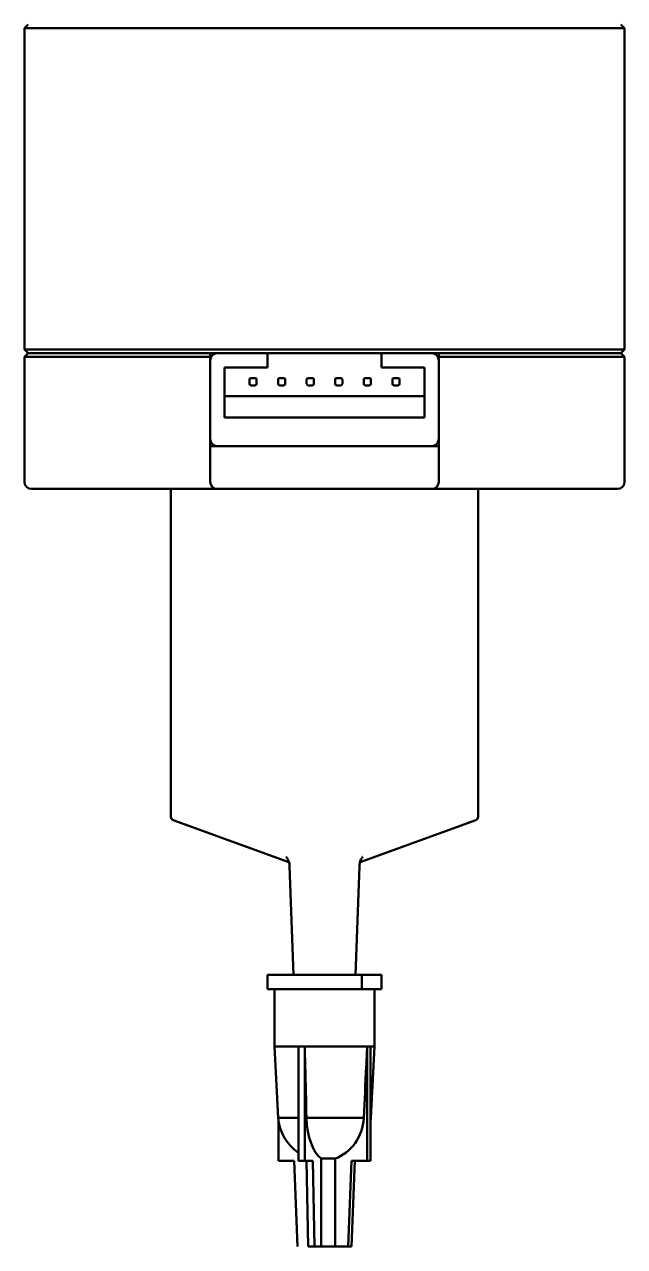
# Model space of a CAD drawing. Header units: millimetres. Extents: x -1328 to 2520, y -765 to 1782.
# Drawn here: x 2087.8 to 2129.8, y 1186.3 to 1271.8 of the extents above; entities that cross this region are included whole.
import ezdxf

# ---------------------------------------------------------------- set-up
doc = ezdxf.new("R2010")
doc.units = ezdxf.units.MM
doc.header["$LTSCALE"] = 6
doc.layers.add('Visible (ISO)', color=7, linetype='Continuous', lineweight=50)

msp = doc.modelspace()

# ---------------------------------------------------------------- linework, layer by layer
at = {"layer": 'Visible (ISO)'}
for p, q in [((2087.779, 1271.507), (2088.029, 1271.757)), ((2087.779, 1249.007), (2087.779, 1271.507)), ((2088.631, 1271.507), (2087.779, 1271.507)), ((2092.986, 1271.507), (2088.631, 1271.507)), ((2095.454, 1271.507), (2092.986, 1271.507)), ((2095.454, 1271.507), (2122.104, 1271.507)), ((2124.572, 1271.507), (2122.104, 1271.507)), ((2128.927, 1271.507), (2124.572, 1271.507)), ((2129.779, 1271.507), (2128.927, 1271.507)), ((2129.779, 1271.507), (2129.529, 1271.757)), ((2129.779, 1249.007), (2129.779, 1271.507)), ((2088.029, 1248.757), (2087.779, 1249.007)), ((2087.779, 1249.007), (2088.631, 1249.007)), ((2088.029, 1248.757), (2087.779, 1248.507)), ((2088.365, 1248.507), (2087.779, 1248.507)), ((2087.779, 1239.757), (2087.779, 1248.507)), ((2088.029, 1248.757), (2088.542, 1248.757)), ((2088.365, 1248.507), (2090.993, 1248.507)), ((2091.17, 1248.757), (2088.542, 1248.757)), ((2088.631, 1249.007), (2092.986, 1249.007)), ((2092.407, 1248.507), (2090.993, 1248.507)), ((2091.17, 1248.757), (2092.407, 1248.757)), ((2100.779, 1248.757), (2092.407, 1248.757)), ((2092.407, 1248.507), (2100.779, 1248.507)), ((2092.986, 1249.007), (2095.454, 1249.007)), ((2122.104, 1249.007), (2095.454, 1249.007)), ((2095.454, 1248.757), (2101.279, 1248.757)), ((2100.779, 1248.507), (2100.779, 1248.757)), ((2100.779, 1248.507), (2100.779, 1248.257)), ((2104.779, 1248.757), (2101.279, 1248.757)), ((2104.779, 1248.757), (2112.779, 1248.757)), ((2104.779, 1247.757), (2104.779, 1248.757)), ((2116.279, 1248.757), (2112.779, 1248.757)), ((2112.779, 1247.757), (2112.779, 1248.757)), ((2116.279, 1248.757), (2122.104, 1248.757)), ((2116.779, 1248.757), (2116.779, 1248.507)), ((2125.151, 1248.757), (2116.779, 1248.757)), ((2116.779, 1248.507), (2125.151, 1248.507)), ((2116.779, 1248.257), (2116.779, 1248.507)), ((2122.104, 1249.007), (2124.572, 1249.007)), ((2124.572, 1249.007), (2128.927, 1249.007)), ((2125.151, 1248.757), (2126.388, 1248.757)), ((2126.565, 1248.507), (2125.151, 1248.507)), ((2129.017, 1248.757), (2126.388, 1248.757)), ((2126.565, 1248.507), (2129.193, 1248.507)), ((2128.927, 1249.007), (2129.779, 1249.007)), ((2129.017, 1248.757), (2129.529, 1248.757)), ((2129.779, 1248.507), (2129.193, 1248.507)), ((2129.529, 1248.757), (2129.779, 1249.007)), ((2129.529, 1248.757), (2129.779, 1248.507)), ((2129.779, 1248.507), (2129.779, 1239.757)), ((2100.779, 1248.257), (2100.779, 1242.757)), ((2101.779, 1244.257), (2101.779, 1247.757)), ((2101.779, 1247.757), (2104.779, 1247.757)), ((2112.779, 1247.757), (2115.779, 1247.757)), ((2115.779, 1247.757), (2115.779, 1244.257)), ((2116.779, 1242.757), (2116.779, 1248.257)), ((2103.529, 1246.607), (2103.529, 1246.907)), ((2103.629, 1247.007), (2103.929, 1247.007)), ((2104.029, 1246.907), (2104.029, 1246.607)), ((2105.529, 1246.607), (2105.529, 1246.907)), ((2105.629, 1247.007), (2105.929, 1247.007)), ((2106.029, 1246.907), (2106.029, 1246.607)), ((2107.529, 1246.607), (2107.529, 1246.907)), ((2107.629, 1247.007), (2107.929, 1247.007)), ((2108.029, 1246.907), (2108.029, 1246.607)), ((2109.529, 1246.607), (2109.529, 1246.907)), ((2109.629, 1247.007), (2109.929, 1247.007)), ((2110.029, 1246.907), (2110.029, 1246.607)), ((2111.529, 1246.607), (2111.529, 1246.907)), ((2111.629, 1247.007), (2111.929, 1247.007)), ((2112.029, 1246.907), (2112.029, 1246.607)), ((2113.529, 1246.607), (2113.529, 1246.907)), ((2113.629, 1247.007), (2113.929, 1247.007)), ((2114.029, 1246.907), (2114.029, 1246.607)), ((2115.779, 1245.757), (2101.779, 1245.757)), ((2103.929, 1246.507), (2103.629, 1246.507)), ((2105.929, 1246.507), (2105.629, 1246.507)), ((2107.929, 1246.507), (2107.629, 1246.507)), ((2109.929, 1246.507), (2109.629, 1246.507)), ((2111.929, 1246.507), (2111.629, 1246.507)), ((2113.929, 1246.507), (2113.629, 1246.507)), ((2115.779, 1244.257), (2101.779, 1244.257)), ((2100.779, 1242.757), (2100.779, 1242.257)), ((2116.779, 1242.257), (2116.779, 1242.757)), ((2101.279, 1242.257), (2100.779, 1242.257)), ((2100.779, 1239.757), (2100.779, 1242.257)), ((2116.279, 1242.257), (2101.279, 1242.257)), ((2101.279, 1242.257), (2116.279, 1242.257)), ((2116.779, 1242.257), (2116.279, 1242.257)), ((2116.779, 1242.257), (2116.779, 1239.757)), ((2088.279, 1239.257), (2088.718, 1239.257)), ((2091.347, 1239.257), (2088.718, 1239.257)), ((2091.347, 1239.257), (2092.407, 1239.257)), ((2101.279, 1239.257), (2092.407, 1239.257)), ((2098.029, 1216.332), (2098.029, 1239.257)), ((2116.279, 1239.257), (2101.279, 1239.257)), ((2125.151, 1239.257), (2116.279, 1239.257)), ((2119.529, 1216.332), (2119.529, 1239.257)), ((2125.151, 1239.257), (2126.211, 1239.257)), ((2128.84, 1239.257), (2126.211, 1239.257)), ((2128.84, 1239.257), (2129.279, 1239.257)), ((2106.294, 1213.149), (2098.194, 1216.097)), ((2111.265, 1213.149), (2119.365, 1216.097)), ((2106.601, 1205.257), (2106.335, 1212.878)), ((2106.391, 1213.113), (2106.391, 1213.113)), ((2110.957, 1205.257), (2111.223, 1212.878)), ((2105.051, 1205.257), (2104.796, 1205.257)), ((2104.796, 1205.257), (2104.796, 1204.257)), ((2110.598, 1205.257), (2105.051, 1205.257)), ((2111.383, 1205.257), (2110.598, 1205.257)), ((2111.383, 1205.257), (2111.383, 1204.257)), ((2112.762, 1205.257), (2111.383, 1205.257)), ((2112.762, 1205.257), (2112.762, 1204.257)), ((2105.051, 1204.257), (2104.796, 1204.257)), ((2110.598, 1204.257), (2105.051, 1204.257)), ((2105.279, 1200.257), (2105.279, 1204.257)), ((2111.383, 1204.257), (2110.598, 1204.257)), ((2112.762, 1204.257), (2111.383, 1204.257)), ((2112.279, 1200.257), (2112.279, 1204.257)), ((2105.279, 1200.257), (2106.948, 1200.257)), ((2105.541, 1195.257), (2105.279, 1200.257)), ((2106.948, 1200.257), (2106.948, 1192.257)), ((2106.948, 1200.257), (2107.17, 1200.257)), ((2107.17, 1200.257), (2107.392, 1200.257)), ((2107.392, 1200.257), (2107.396, 1200.257)), ((2107.392, 1200.257), (2107.392, 1192.257)), ((2107.396, 1200.257), (2111.764, 1200.257)), ((2111.772, 1200.257), (2111.764, 1200.257)), ((2111.772, 1200.257), (2111.887, 1200.257)), ((2111.772, 1200.257), (2111.772, 1192.257)), ((2111.887, 1200.257), (2112.002, 1200.257)), ((2112.002, 1200.257), (2112.002, 1192.257)), ((2112.002, 1200.257), (2112.279, 1200.257)), ((2112.017, 1195.257), (2112.279, 1200.257)), ((2105.541, 1195.257), (2106.948, 1195.257)), ((2105.556, 1195.108), (2105.556, 1192.257)), ((2107.517, 1195.257), (2111.531, 1195.257)), ((2112.002, 1195.257), (2112.017, 1195.257)), ((2105.556, 1192.257), (2106.666, 1192.257)), ((2106.666, 1192.257), (2106.888, 1186.257)), ((2106.948, 1192.257), (2107.392, 1192.257)), ((2107.392, 1192.257), (2107.967, 1192.257)), ((2107.523, 1192.257), (2107.638, 1186.257)), ((2107.967, 1192.257), (2108.082, 1186.257)), ((2108.556, 1192.414), (2108.556, 1186.257)), ((2109.524, 1192.414), (2108.556, 1192.414)), ((2109.524, 1192.414), (2109.524, 1186.257)), ((2110.662, 1192.257), (2110.44, 1186.257)), ((2111.772, 1192.257), (2110.662, 1192.257)), ((2110.892, 1192.257), (2110.67, 1186.257)), ((2111.772, 1192.257), (2112.002, 1192.257)), ((2107.638, 1186.257), (2108.082, 1186.257)), ((2108.556, 1186.257), (2108.082, 1186.257)), ((2108.556, 1186.257), (2109.524, 1186.257)), ((2109.524, 1186.257), (2110.44, 1186.257)), ((2110.44, 1186.257), (2110.67, 1186.257))]:
    msp.add_line(p, q, dxfattribs=at)
for centre, radius, start, end in [((2101.279, 1248.257), 0.5, 90, 180), ((2116.279, 1248.257), 0.5, 0, 90), ((2103.629, 1246.907), 0.1, 90, 180), ((2103.629, 1246.607), 0.1, 180, 270), ((2103.929, 1246.907), 0.1, 0, 90), ((2103.929, 1246.607), 0.1, 270, 0), ((2105.629, 1246.907), 0.1, 90, 180), ((2105.629, 1246.607), 0.1, 180, 270), ((2105.929, 1246.907), 0.1, 0, 90), ((2105.929, 1246.607), 0.1, 270, 0), ((2107.629, 1246.907), 0.1, 90, 180), ((2107.629, 1246.607), 0.1, 180, 270), ((2107.929, 1246.907), 0.1, 0, 90), ((2107.929, 1246.607), 0.1, 270, 0), ((2109.629, 1246.907), 0.1, 90, 180), ((2109.629, 1246.607), 0.1, 180, 270), ((2109.929, 1246.907), 0.1, 0, 90), ((2109.929, 1246.607), 0.1, 270, 0), ((2111.629, 1246.907), 0.1, 90, 180), ((2111.629, 1246.607), 0.1, 180, 270), ((2111.929, 1246.907), 0.1, 0, 90), ((2111.929, 1246.607), 0.1, 270, 0), ((2113.629, 1246.907), 0.1, 90, 180), ((2113.629, 1246.607), 0.1, 180, 270), ((2113.929, 1246.907), 0.1, 0, 90), ((2113.929, 1246.607), 0.1, 270, 0), ((2101.279, 1242.757), 0.5, 180, 270), ((2116.279, 1242.757), 0.5, 270, 0), ((2088.279, 1239.757), 0.5, 180, 270), ((2101.279, 1239.757), 0.5, 180, 270), ((2116.279, 1239.757), 0.5, 270, 0), ((2129.279, 1239.757), 0.5, 270, 0), ((2098.279, 1216.332), 0.25, 180, 250), ((2119.279, 1216.332), 0.25, 290, 0), ((2108.779, 1195.504), 3.247, 184.36924, 235.67954), ((2108.779, 1195.504), 3.247, 352.99997, 355.63076)]:
    msp.add_arc(centre, radius, start, end, dxfattribs=at)
for centre, ratio, start_param, end_param in [((2109.001, 1195.504), 0.459695, 4.788874, 5.979491), ((2108.664, 1195.504), 0.888077, 0.303695, 1.494311)]:
    msp.add_ellipse(centre, major_axis=(0, -3.238), ratio=ratio, start_param=start_param, end_param=end_param, dxfattribs=at)
for points, knots in [([(2106.335, 1212.878), (2106.329, 1213.046), (2106.284, 1213.208), (2106.208, 1213.368), (2106.185, 1213.407), (2106.129, 1213.491), (2106.103, 1213.519), (2106.093, 1213.528), (2106.093, 1213.529), (2106.093, 1213.529)], [0, 0, 0, 0, 0.0681053, 0.0681053, 0.0953183, 0.0953183, 0.1422316, 0.1422316, 0.1515124, 0.1515124, 0.1515124, 0.1515124]), ([(2111.465, 1213.529), (2111.465, 1213.529), (2111.443, 1213.508), (2111.378, 1213.417), (2111.34, 1213.354), (2111.273, 1213.19), (2111.244, 1213.087), (2111.227, 1212.945), (2111.224, 1212.911), (2111.223, 1212.878)], [0.3039295, 0.3039295, 0.3039295, 0.3039295, 0.3533284, 0.3533284, 0.3961403, 0.3961403, 0.4419161, 0.4419161, 0.4555237, 0.4555237, 0.4555237, 0.4555237]), ([(2107.396, 1200.257), (2107.407, 1199.793), (2107.419, 1199.329), (2107.43, 1198.865), (2107.459, 1197.662), (2107.488, 1196.459), (2107.517, 1195.257)], [0.005839192, 0.005839192, 0.005839192, 0.005839192, 0.007232667, 0.007232667, 0.007232667, 0.010846092, 0.010846092, 0.010846092, 0.010846092]), ([(2111.764, 1200.257), (2111.743, 1199.793), (2111.721, 1199.329), (2111.7, 1198.865), (2111.643, 1197.662), (2111.587, 1196.459), (2111.531, 1195.257)], [0.005839192, 0.005839192, 0.005839192, 0.005839192, 0.007232667, 0.007232667, 0.007232667, 0.010846092, 0.010846092, 0.010846092, 0.010846092])]:
    msp.add_open_spline(points, degree=3, knots=knots, dxfattribs=at)

doc.saveas('drawing.dxf')
